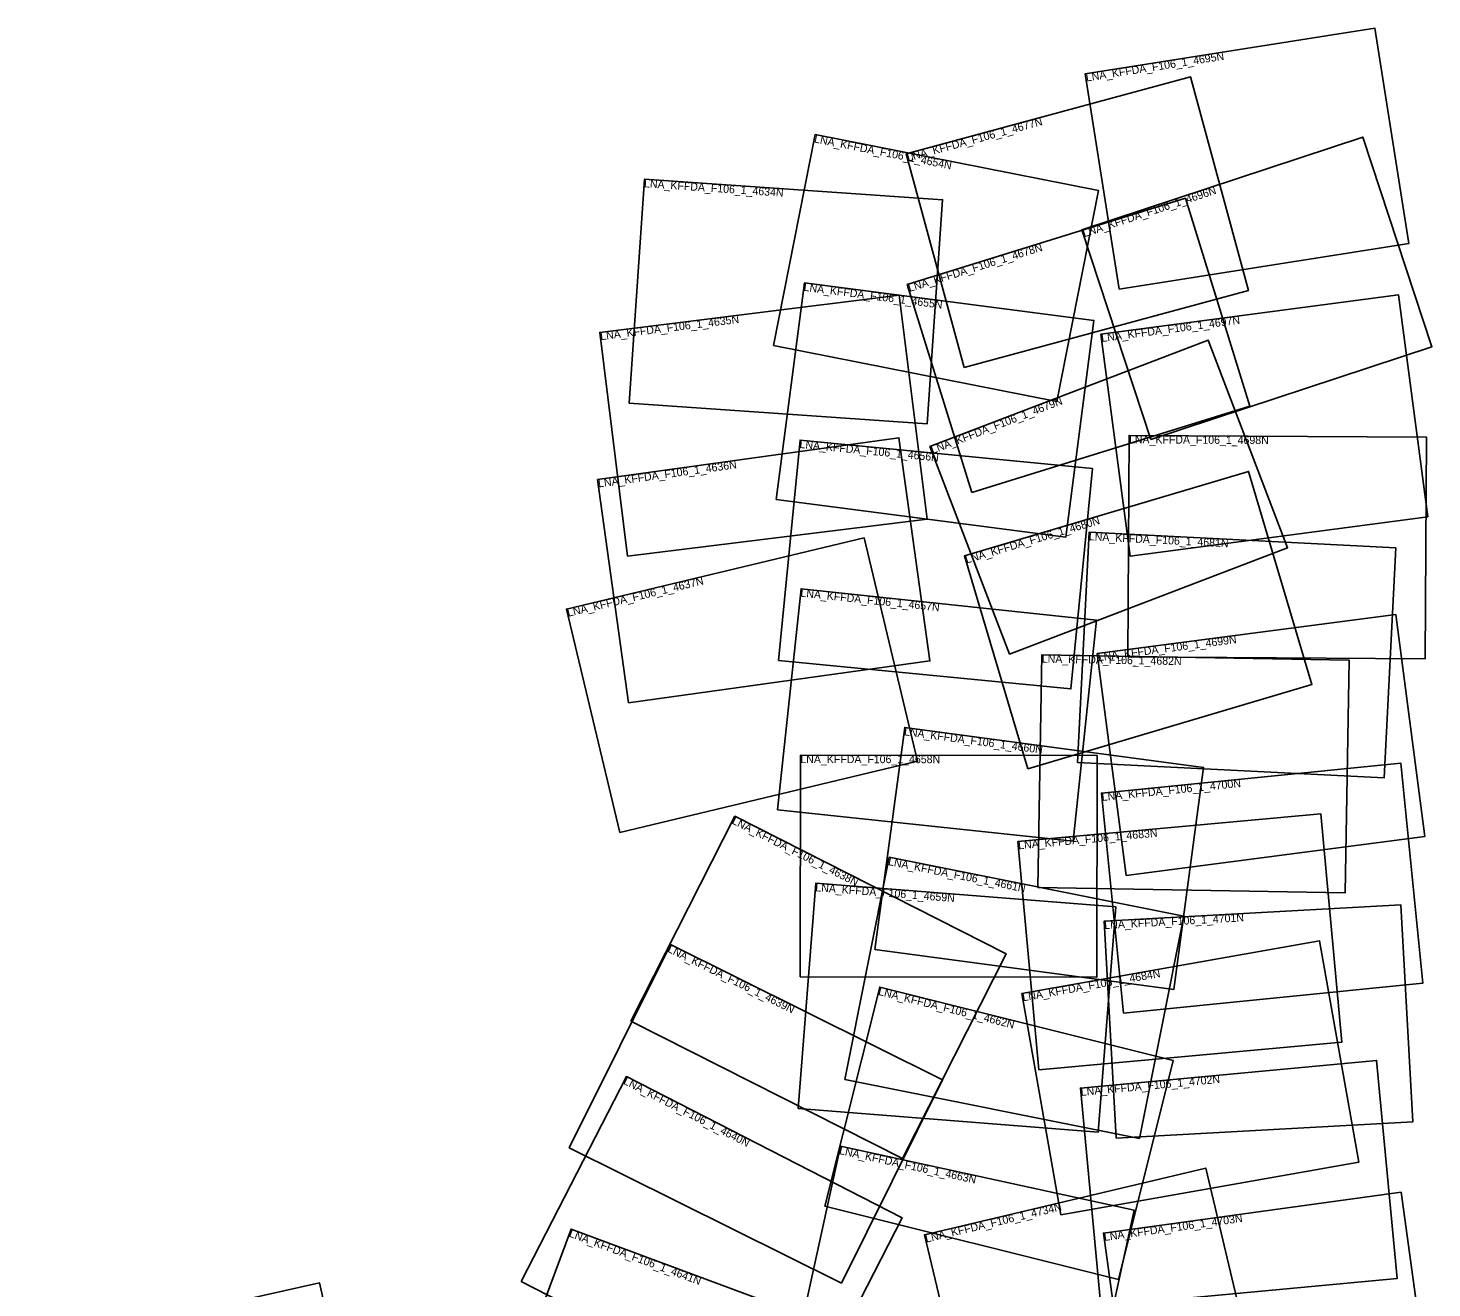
# Model space of a CAD drawing. Extents: x 436052 to 449764, y 296712 to 318265.
# Drawn here: x 440225 to 449109, y 310290 to 318265 of the extents above; entities that cross this region are included whole.
import ezdxf

# ---------------------------------------------------------------- set-up
doc = ezdxf.new("R2010")
doc.units = 0
doc.layers.add('Default', color=7, linetype='Continuous')

msp = doc.modelspace()

# ---------------------------------------------------------------- linework, layer by layer
at = {"layer": 'Default'}
for points in [[(447130.1, 316611.6), (446914.9, 317976), (448747.4, 318264.9), (448962.6, 316900.5)], [(446147.8, 316116.7), (445781.3, 317468.7), (447580.9, 317956.5), (447947.4, 316604.6)], [(444943, 316256.3), (445206.5, 317590.4), (446999.3, 317236.3), (446735.8, 315902.2)], [(447330.7, 315660.8), (446892.7, 316987.7), (448671, 317574.6), (449108.9, 316247.7)], [(444027.6, 315889.7), (444124.9, 317307.5), (446012.2, 317178), (445915, 315760.2)], [(446196.6, 315326.1), (445788.5, 316642.3), (447548.9, 317188.1), (447957, 315872)], [(444959.8, 315280.1), (445137.4, 316651.8), (446969.9, 316414.5), (446792.3, 315042.9)], [(444019.1, 314921.4), (443842.7, 316338.8), (445737.6, 316574.6), (445913.9, 315157.2)], [(447199.6, 314921.6), (447013.3, 316327), (448896.9, 316576.6), (449083.1, 315171.1)], [(446435.9, 314300.9), (445932, 315615.7), (447691.9, 316290.2), (448195.8, 314975.4)], [(444024.9, 313994.1), (443828.7, 315406.4), (445735.5, 315671.3), (445931.7, 314258.9)], [(447183.6, 314284.1), (447192, 315686.5), (449075.5, 315675.3), (449067.1, 314272.8)], [(444973.9, 314262.1), (445110.2, 315657.1), (446960.2, 315476.4), (446823.9, 314081.3)], [(446550.7, 313575.8), (446150, 314923.2), (447948.9, 315458.2), (448349.6, 314110.7)], [(443969.1, 313173.9), (443631.5, 314586.9), (445516.6, 315037.3), (445854.2, 313624.4)], [(446865.7, 313616.3), (446939.5, 315073), (448879.5, 314974.8), (448805.7, 313518)], [(444968.1, 313316.4), (445116.3, 314715.7), (446986.7, 314517.6), (446838.5, 313118.3)], [(447174.9, 312901.4), (446991.4, 314306.9), (448879.9, 314553.5), (449063.4, 313148)], [(446615.3, 312824.6), (446640.8, 314298.1), (448584.7, 314264.5), (448559.2, 312791)], [(445584, 312432.1), (445772.8, 313838.5), (447663.6, 313584.6), (447474.8, 312178.2)], [(445110.8, 312259.9), (445112.3, 313662.3), (446990.4, 313660.3), (446988.9, 312257.9)], [(447156.8, 312029.5), (447016.9, 313422.3), (448911.6, 313612.7), (449051.6, 312220)], [(444040.1, 311979.5), (444697.4, 313276), (446415.5, 312404.9), (445758.2, 311108.5)], [(446620.4, 311670.2), (446488.5, 313115.8), (448406.8, 313290.8), (448538.7, 311845.2)], [(445392.8, 311609.9), (445674.4, 313016.5), (447538.9, 312643.2), (447257.3, 311236.6)], [(445098.3, 311425.1), (445209.5, 312851.3), (447108.4, 312703.4), (446997.3, 311277.1)], [(447110.6, 311237.7), (447034.4, 312611.6), (448911.9, 312715.7), (448988.1, 311341.8)], [(443649.9, 311177.6), (444290, 312464.7), (446012.3, 311608.2), (445372.2, 310321.1)], [(446760.6, 310753.1), (446513.4, 312153.5), (448398.4, 312486.3), (448645.6, 311086)], [(445267.4, 310808.1), (445614, 312194.2), (447472, 311729.5), (447125.3, 310343.5)], [(447013.6, 310174.1), (446884.3, 311555.2), (448758.8, 311730.7), (448888.1, 310349.6)], [(443346.1, 310330.8), (444010.9, 311628.1), (445756, 310733.9), (445091.1, 309436.5)], [(445062.8, 309799.5), (445365.3, 311186.9), (447225.1, 310781.4), (446922.5, 309394)], [(446219.4, 309273.1), (445897.6, 310625.5), (447677.1, 311048.9), (447998.9, 309696.5)], [(447219.7, 309255), (447029.9, 310637), (448915.3, 310896), (449105.1, 309514)], [(443161.3, 309318.6), (443661.3, 310662.8), (445461, 309993.4), (444961, 308649.1)], [(440533.7, 308529.8), (440224.6, 309908.7), (442069.7, 310322.2), (442378.8, 308943.3)]]:
    msp.add_lwpolyline(points, close=True, dxfattribs=at)

# ---------------------------------------------------------------- texts
for s, rotation, p in [('LNA_KFFDA_F106_1_4695N', 8.96124, (446922.7, 317926.6)), ('LNA_KFFDA_F106_1_4677N', 15.16805, (445794.4, 317420.4)), ('LNA_KFFDA_F106_1_4654N', 348.8268, (445196.8, 317541.3)), ('LNA_KFFDA_F106_1_4634N', 356.07507, (444121.4, 317257.6)), ('LNA_KFFDA_F106_1_4696N', 18.26506, (446908.4, 316940.2)), ('LNA_KFFDA_F106_1_4678N', 17.2277, (445803.3, 316594.5)), ('LNA_KFFDA_F106_1_4655N', 352.62305, (445131, 316602.2)), ('LNA_KFFDA_F106_1_4635N', 7.0926, (443848.9, 316289.2)), ('LNA_KFFDA_F106_1_4697N', 7.54814, (447019.9, 316277.5)), ('LNA_KFFDA_F106_1_4679N', 20.96945, (445949.9, 315569)), ('LNA_KFFDA_F106_1_4698N', 359.6576, (447191.7, 315636.5)), ('LNA_KFFDA_F106_1_4656N', 354.41991, (445105.4, 315607.4)), ('LNA_KFFDA_F106_1_4636N', 7.90837, (443835.6, 315356.9)), ('LNA_KFFDA_F106_1_4680N', 16.56079, (446164.2, 314875.3)), ('LNA_KFFDA_F106_1_4681N', 357.10149, (446937, 315023.1)), ('LNA_KFFDA_F106_1_4637N', 13.43783, (443643.1, 314538.2)), ('LNA_KFFDA_F106_1_4657N', 353.95415, (445111, 314666)), ('LNA_KFFDA_F106_1_4699N', 7.43933, (446997.9, 314257.3)), ('LNA_KFFDA_F106_1_4682N', 359.00821, (446639.9, 314248.1)), ('LNA_KFFDA_F106_1_4660N', 352.35323, (445766.1, 313788.9)), ('LNA_KFFDA_F106_1_4658N', 359.93999, (445112.2, 313612.3)), ('LNA_KFFDA_F106_1_4700N', 5.73906, (447021.9, 313372.5)), ('LNA_KFFDA_F106_1_4638N', 333.11592, (444674.8, 313231.4)), ('LNA_KFFDA_F106_1_4683N', 5.21248, (446493, 313066.1)), ('LNA_KFFDA_F106_1_4661N', 348.67813, (445664.6, 312967.5)), ('LNA_KFFDA_F106_1_4659N', 355.54525, (445205.6, 312801.4)), ('LNA_KFFDA_F106_1_4701N', 3.17409, (447037.2, 312561.6)), ('LNA_KFFDA_F106_1_4639N', 333.55744, (444267.8, 312419.9)), ('LNA_KFFDA_F106_1_4684N', 10.0138, (446522, 312104.3)), ('LNA_KFFDA_F106_1_4662N', 345.95763, (445601.9, 312145.7)), ('LNA_KFFDA_F106_1_4640N', 332.86612, (443988.1, 311583.6)), ('LNA_KFFDA_F106_1_4702N', 5.34906, (446889, 311505.4)), ('LNA_KFFDA_F106_1_4663N', 347.69908, (445354.7, 311138.1)), ('LNA_KFFDA_F106_1_4734N', 13.3832, (445909.1, 310576.9)), ('LNA_KFFDA_F106_1_4703N', 7.823, (447036.7, 310587.5)), ('LNA_KFFDA_F106_1_4641N', 339.59624, (443643.8, 310616))]:
    msp.add_text(s, height=50, rotation=rotation, dxfattribs=at).set_placement(p)

doc.saveas('drawing.dxf')
